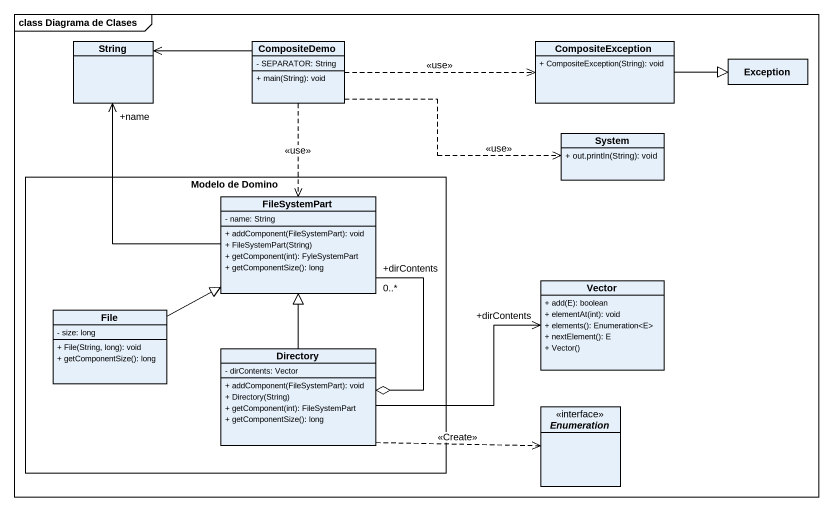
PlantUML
@startuml
mainframe class Diagrama de Clases
hide circle
hide empty members
skinparam classAttributeIconSize 0
class String
class CompositeDemo {
  - SEPARATOR: String
  + main(String): void
}
class CompositeException {
  + CompositeException(String): void
}
class "Exception" as Exception_
class System {
  + out.println(String): void
}
rectangle "Modelo de Domino" as Modelo_de_Domino {
  class FileSystemPart {
    - name: String
    + addComponent(FileSystemPart): void
    + FileSystemPart(String)
    + getComponent(int): FyleSystemPart
    + getComponentSize(): long
  }
  class "File" as File_ {
    - size: long
    + File(String, long): void
    + getComponentSize(): long
  }
  class Directory {
    - dirContents: Vector
    + addComponent(FileSystemPart): void
    + Directory(String)
    + getComponent(int): FileSystemPart
    + getComponentSize(): long
  }
}
class Vector {
  + add(E): boolean
  + elementAt(int): void
  + elements(): Enumeration<E>
  + nextElement(): E
  + Vector()
}
interface Enumeration
CompositeDemo -left-> String
CompositeDemo .right.> CompositeException : <<use>>
CompositeDemo .right.> System : <<use>>
CompositeDemo ..> FileSystemPart : <<use>>
CompositeException -right-|> Exception_
FileSystemPart -up-> "+name" String
FileSystemPart "+dirContents\n0..*" --o Directory
File_ -right-|> FileSystemPart
Directory -up-|> FileSystemPart
Directory -right-> "+dirContents" Vector
Directory .right.> Enumeration : <<Create>>
@enduml
